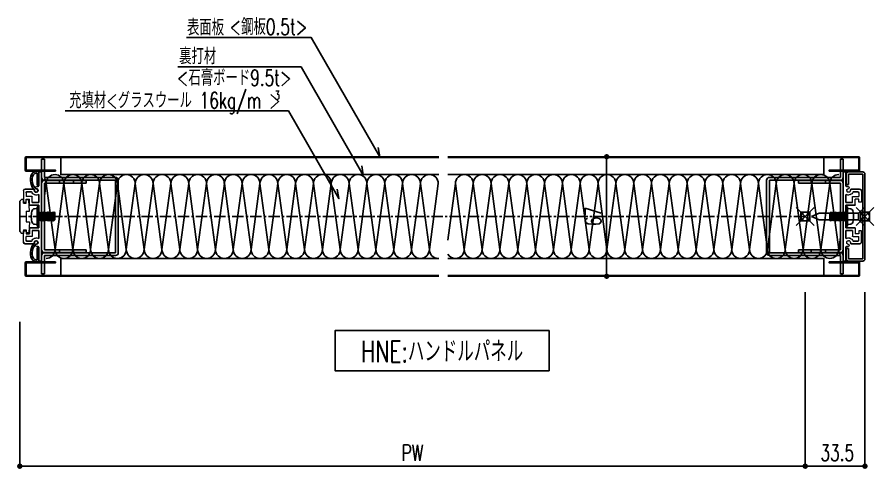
# Model space of a CAD drawing. Extents: x -275225 to 47266, y -41063 to 95295.
# Drawn here: x -222139.5 to -221659, y -16542 to -16288.8 of the extents above; entities that cross this region are included whole.
import ezdxf
from ezdxf.enums import TextEntityAlignment as Align

# ---------------------------------------------------------------- set-up
doc = ezdxf.new("R2010")
doc.units = 0
doc.header["$LTSCALE"] = 0.2
doc.header["$PDMODE"] = 99
doc.header["$PDSIZE"] = 5
doc.linetypes.add('CENTER', pattern=[50.8, 31.75, -6.35, 6.35, -6.35])
for name, color, linetype in [('_P16_製品寸法', 9, 'Continuous'), ('_基準', 1, 'CENTER'), ('_文字', 3, 'Continuous'), ('_製品', 4, 'Continuous'), ('_製品寸法', 9, 'Continuous')]:
    doc.layers.add(name, color=color, linetype=linetype)
doc.layers.add('_ポイント', color=1, linetype='Continuous', plot=False)
doc.styles.add('OKAMURA', font='SIMPLEX.shx', dxfattribs={"width": 0.7, "bigfont": 'BIGFONT.shx'})
doc.dimstyles.new('OKAMURA-003', dxfattribs={"dimscale": 3, "dimtxt": 3, "dimasz": 1, "dimexe": 0, "dimexo": 3, "dimgap": 1, "dimtad": 1, "dimdec": 3, "dimdsep": 46, "dimtxsty": 'OKAMURA', "dimblk1": 'DOT', "dimblk2": 'DOT', "dimsah": 1, "dimcen": 0, "dimclrd": 9, "dimclre": 9, "dimclrt": 3, "dimadec": 0, "dimazin": 0, "dimtfac": 1, "dimtdec": 3, "dimtix": 1, "dimtmove": 2, "dimatfit": 3, "dimldrblk": 'NONE', "dimfxl": 0, "dimtolj": 1, "dimarcsym": 0})

# ---------------------------------------------------------------- blocks, each defined once
blk = doc.blocks.new('P16KONEJI')
at = {"layer": '_製品', "color": 0, "linetype": 'ByBlock'}
for p, q in [((3.3, 9.92), (1.84, 9.79)), ((3.3, 10.84), (3.3, 0)), ((4.3, 10.84), (3.3, 10.84)), ((4.3, 10.84), (4.3, 0)), ((3.3, 7.83), (3.35, 7.92)), ((3.35, 7.92), (3.45, 7.92)), ((3.35, 7.92), (3.75, 2.92)), ((3.45, 7.92), (3.7, 7.49)), ((3.45, 7.92), (3.85, 2.92)), ((3.9, 7.49), (4.15, 7.92)), ((4.15, 7.92), (4.25, 7.92)), ((4.15, 7.92), (4.55, 2.92)), ((4.25, 7.92), (4.5, 7.49)), ((4.25, 7.92), (4.65, 2.92)), ((4.7, 7.49), (4.95, 7.92)), ((4.95, 7.92), (5.35, 2.92)), ((4.95, 7.92), (5.05, 7.92)), ((5.05, 7.92), (5.45, 2.92)), ((5.05, 7.92), (5.3, 7.49)), ((5.5, 7.49), (5.75, 7.92)), ((5.75, 7.92), (5.85, 7.92)), ((5.75, 7.92), (6.15, 2.92)), ((5.85, 7.92), (6.1, 7.49)), ((5.85, 7.92), (6.25, 2.92)), ((6.3, 7.49), (6.55, 7.92)), ((6.55, 7.92), (6.65, 7.92)), ((6.55, 7.92), (6.95, 2.92)), ((6.65, 7.92), (6.9, 7.49)), ((6.65, 7.92), (7.05, 2.92)), ((7.1, 7.49), (7.35, 7.92)), ((7.35, 7.92), (7.45, 7.92)), ((7.35, 7.92), (7.75, 2.92)), ((7.45, 7.92), (7.7, 7.49)), ((7.45, 7.92), (7.85, 2.92)), ((7.9, 7.49), (8.15, 7.92)), ((8.15, 7.92), (8.25, 7.92)), ((8.15, 7.92), (8.55, 2.92)), ((8.25, 7.92), (8.5, 7.49)), ((8.25, 7.92), (8.65, 2.92)), ((8.7, 7.49), (8.95, 7.92)), ((8.95, 7.92), (9.05, 7.92)), ((8.95, 7.92), (9.35, 2.92)), ((9.05, 7.92), (9.3, 7.49)), ((9.05, 7.92), (9.45, 2.92)), ((9.5, 7.49), (9.75, 7.92)), ((9.75, 7.92), (9.85, 7.92)), ((9.75, 7.92), (10.15, 2.92)), ((9.85, 7.92), (10.1, 7.49)), ((9.85, 7.92), (10.25, 2.92)), ((10.3, 7.49), (10.55, 7.92)), ((10.55, 7.92), (10.65, 7.92)), ((10.55, 7.92), (10.95, 2.92)), ((10.65, 7.92), (10.9, 7.49)), ((10.65, 7.92), (11.05, 2.92)), ((11.1, 7.49), (11.35, 7.92)), ((11.35, 7.92), (11.45, 7.92)), ((11.35, 7.92), (11.75, 2.92)), ((11.45, 7.92), (11.7, 7.49)), ((11.45, 7.92), (11.85, 2.92)), ((11.9, 7.49), (12.15, 7.92)), ((12.15, 7.92), (12.25, 7.92)), ((12.15, 7.92), (12.55, 2.92)), ((12.25, 7.92), (12.5, 7.49)), ((12.25, 7.92), (12.65, 2.92)), ((12.7, 7.49), (12.95, 7.92)), ((12.95, 7.92), (13.05, 7.92)), ((12.95, 7.92), (13.3, 3.55)), ((13.05, 7.92), (13.3, 7.49)), ((13.05, 7.92), (13.3, 3.55)), ((13.3, 7.49), (13.3, 3.55)), ((3.3, 0.92), (1.84, 1.05)), ((3.5, 3.35), (3.75, 2.92)), ((3.75, 2.92), (3.85, 2.92)), ((3.85, 2.92), (4.1, 3.35)), ((4.3, 3.35), (4.55, 2.92)), ((4.55, 2.92), (4.65, 2.92)), ((4.65, 2.92), (4.9, 3.35)), ((5.1, 3.35), (5.35, 2.92)), ((5.35, 2.92), (5.45, 2.92)), ((5.45, 2.92), (5.7, 3.35)), ((5.9, 3.35), (6.15, 2.92)), ((6.15, 2.92), (6.25, 2.92)), ((6.25, 2.92), (6.5, 3.35)), ((6.7, 3.35), (6.95, 2.92)), ((6.95, 2.92), (7.05, 2.92)), ((7.05, 2.92), (7.3, 3.35)), ((7.5, 3.35), (7.75, 2.92)), ((7.75, 2.92), (7.85, 2.92)), ((7.85, 2.92), (8.1, 3.35)), ((8.3, 3.35), (8.55, 2.92)), ((8.55, 2.92), (8.65, 2.92)), ((8.65, 2.92), (8.9, 3.35)), ((9.1, 3.35), (9.35, 2.92)), ((9.35, 2.92), (9.45, 2.92)), ((9.45, 2.92), (9.7, 3.35)), ((9.9, 3.35), (10.15, 2.92)), ((10.15, 2.92), (10.25, 2.92)), ((10.25, 2.92), (10.5, 3.35)), ((10.7, 3.35), (10.95, 2.92)), ((10.95, 2.92), (11.05, 2.92)), ((11.05, 2.92), (11.3, 3.35)), ((11.5, 3.35), (11.75, 2.92)), ((11.75, 2.92), (11.85, 2.92)), ((11.85, 2.92), (12.1, 3.35)), ((12.3, 3.35), (12.55, 2.92)), ((12.55, 2.92), (12.65, 2.92)), ((12.65, 2.92), (12.9, 3.35)), ((13.3, 3.55), (12.96, 3.4)), ((4.3, 0), (3.3, 0))]:
    blk.add_line(p, q, dxfattribs=at)
for centre, radius, start, end in [((1.98, 8.2), 1.6, 95, 164.506), ((12, 5.42), 12, 164.506, 195.494), ((3.8, 7.54), 0.115, 210, 330), ((4.6, 7.54), 0.115, 210, 330), ((5.4, 7.54), 0.115, 210, 330), ((6.2, 7.54), 0.115, 210, 330), ((7, 7.54), 0.115, 210, 330), ((7.8, 7.54), 0.115, 210, 330), ((8.6, 7.54), 0.115, 210, 330), ((9.4, 7.54), 0.115, 210, 330), ((10.2, 7.54), 0.115, 210, 330), ((11, 7.54), 0.115, 210, 330), ((11.8, 7.54), 0.115, 210, 330), ((12.6, 7.54), 0.115, 210, 330), ((1.98, 2.64), 1.6, 195.494, 265), ((3.4, 3.3), 0.115, 30, 150), ((4.2, 3.3), 0.115, 30, 150), ((5, 3.3), 0.115, 30, 150), ((5.8, 3.3), 0.115, 30, 150), ((6.6, 3.3), 0.115, 30, 150), ((7.4, 3.3), 0.115, 30, 150), ((8.2, 3.3), 0.115, 30, 150), ((9, 3.3), 0.115, 30, 150), ((9.8, 3.3), 0.115, 30, 150), ((10.6, 3.3), 0.115, 30, 150), ((11.4, 3.3), 0.115, 30, 150), ((12.2, 3.3), 0.115, 30, 150), ((13, 3.3), 0.115, 112.5605, 150)]:
    blk.add_arc(centre, radius, start, end, dxfattribs=at)
blk = doc.blocks.new('P16UGHEISYO')
at = {"layer": '_製品', "color": 0, "linetype": 'ByBlock', "lineweight": 15}
for p, q in [((0, 0), (0, 25.3)), ((1.99, 14.57), (2.12, 14.09)), ((1.99, 14.57), (2.12, 14.09)), ((2.52, 15.49), (3, 15.62)), ((4.05, 14.61), (4.02, 14.73)), ((3.52, 13.69), (3.04, 13.56)), ((3.91, 12.24), (3.43, 12.11)), ((5.2, 7.81), (5.2, 10.95)), ((5.5, 11.25), (8.7, 11.25)), ((6.7, 6.51), (6.7, 9.75)), ((8.7, 9.75), (6.7, 9.75)), ((8.7, 13.34), (8.7, 11.25)), ((8.7, 8), (8.7, 9.75)), ((10.2, 14.34), (10.2, 8)), ((6.7, 3), (7.22, 9.25)), ((6.7, 3), (7.2, 9)), ((7.22, 9.25), (8.7, 9.25)), ((8.7, 7.5), (8.7, 9.25)), ((8.7, 7.5), (8.7, 9)), ((10.2, 8), (8.7, 8)), ((10.2, 7.5), (8.7, 7.5)), ((10.2, 7.5), (8.7, 7.5)), ((10.2, 7.5), (10.2, 9.5)), ((10.2, 9.5), (11.2, 9.5)), ((12.2, 8.5), (11.2, 9.5)), ((6.7, 3), (6.7, 3.04)), ((8.7, 3), (6.7, 3)), ((8.7, 3), (6.7, 3)), ((8.7, 3), (8.7, -3)), ((8.7, 3), (8.7, -3)), ((6.7, -3), (6.7, -3.04)), ((8.7, -3), (6.7, -3)), ((8.7, -3), (6.7, -3)), ((6.7, -3), (7.22, -9.25)), ((5.2, -7.81), (5.2, -10.95)), ((6.7, -6.51), (6.7, -9.75)), ((7.22, -9.25), (8.7, -9.25)), ((8.7, -7.5), (8.7, -9)), ((10.2, -7.5), (8.7, -7.5)), ((8.7, -7.5), (8.7, -9.25)), ((10.2, -7.5), (8.7, -7.5)), ((10.2, -8), (8.7, -8)), ((8.7, -8), (8.7, -9.75)), ((10.2, -7.5), (10.2, -9.5)), ((10.2, -14.34), (10.2, -8)), ((10.2, -9.5), (11.2, -9.5)), ((12.2, -8.5), (11.2, -9.5)), ((1.99, -14.57), (2.12, -14.09)), ((1.99, -14.57), (2.12, -14.09)), ((3.52, -13.69), (3.04, -13.56)), ((3.91, -12.24), (3.43, -12.11)), ((5.5, -11.25), (8.7, -11.25)), ((8.7, -9.75), (6.7, -9.75)), ((8.7, -13.34), (8.7, -11.25)), ((2.52, -15.49), (3, -15.62)), ((4.05, -14.61), (4.02, -14.73))]:
    blk.add_line(p, q, dxfattribs=at)
at = {"layer": '_製品', "color": 0, "linetype": 'ByBlock'}
for p, q in [((0, 24.8), (0, 0.3)), ((0.2, 25), (1.3, 25)), ((1.5, 24.8), (1.5, 17.28)), ((1.5, 19.6), (1.5, 24.5)), ((2.5, 19.6), (2.5, 24.27)), ((1.5, 17.6), (1.5, 22.5)), ((2.5, 17.6), (2.5, 22.27)), ((2.5, 17.6), (1.5, 17.6)), ((2.74, 16.78), (2, 16.78)), ((3.2, 15.61), (4.46, 17.11)), ((3.99, 14.99), (5.22, 16.46)), ((4.21, 15.16), (4.37, 15.26)), ((4.64, 15.34), (9.2, 15.34)), ((1.5, 12.12), (1.5, 7.81)), ((5.65, 13.84), (8.2, 13.84)), ((5.2, 7.81), (1.5, 7.81)), ((1.5, 6.31), (1.5, 0.3)), ((6.5, 6.31), (1.5, 6.31)), ((12.2, 8.5), (12.2, 0)), ((0, 0.3), (0.3, 0)), ((0, 0.3), (0, -0.3)), ((1.5, 0.3), (1.2, 0)), ((0.3, 0), (0, -0.3)), ((0, -24.8), (0, -0.3)), ((0, -24.8), (0, -0.3)), ((0, -24.8), (0, -0.3)), ((1.5, -0.3), (1.2, 0)), ((1.5, -6.31), (1.5, -0.3)), ((12.2, -8.5), (12.2, 0)), ((6.5, -6.31), (1.5, -6.31)), ((1.5, -12.12), (1.5, -7.81)), ((5.2, -7.81), (1.5, -7.81)), ((5.65, -13.84), (8.2, -13.84)), ((1.5, -24.8), (1.5, -17.28)), ((1.5, -17.6), (1.5, -22.5)), ((2.5, -17.6), (1.5, -17.6)), ((2.74, -16.78), (2, -16.78)), ((2.5, -17.6), (2.5, -22.27)), ((3.2, -15.61), (4.46, -17.11)), ((3.99, -14.99), (5.22, -16.46)), ((4.21, -15.16), (4.37, -15.26)), ((4.64, -15.34), (9.2, -15.34)), ((1.5, -19.6), (1.5, -24.5)), ((2.5, -19.6), (2.5, -24.27)), ((0.2, -25), (1.3, -25))]:
    blk.add_line(p, q, dxfattribs=at)
for centre, radius, start, end in [((0.2, 24.8), 0.2, 90, 180), ((1.3, 24.8), 0.2, 0, 90), ((2.5, 24.5), 1, 81.6392, 180), ((2.7, 24.27), 0.2, 62.7619, 180), ((2.03, 21.28), 4.26, 0, 81.6392), ((2.03, 21.28), 3.26, 0, 78.1789), ((-2.68, 20.69), 7.98, 333.3869, 4.2337), ((-3.19, 20.85), 9.49, 332.4392, 2.5963), ((2, 17.28), 0.5, 180, 270), ((3.04, 14.59), 0.98, 85.6271, 18.0889), ((3.12, 15.67), 0.1, 265.6271, 320), ((4.06, 14.93), 0.1, 140, 198.0889), ((4.64, 14.84), 0.5, 90, 122.3373), ((9.2, 14.34), 1, 0, 90), ((8.2, 13.34), 0.5, 0, 90), ((6.5, 6.51), 0.2, 270, 0), ((6.5, -6.51), 0.2, 0, 90), ((3.04, -14.59), 0.98, 341.9111, 274.3729), ((8.2, -13.34), 0.5, 270, 0), ((9.2, -14.34), 1, 270, 0), ((2, -17.28), 0.5, 90, 180), ((3.12, -15.67), 0.1, 40, 94.3729), ((4.06, -14.93), 0.1, 161.9111, 220), ((4.64, -14.84), 0.5, 237.6627, 270), ((-2.68, -20.69), 7.98, 355.7663, 26.6131), ((-3.19, -20.85), 9.49, 357.4037, 27.5608), ((2.03, -21.28), 4.26, 278.3608, 0), ((2.03, -21.28), 3.26, 281.8211, 0), ((0.2, -24.8), 0.2, 180, 270), ((1.3, -24.8), 0.2, 270, 0), ((2.5, -24.5), 1, 180, 278.3608), ((2.7, -24.27), 0.2, 180, 297.2381)]:
    blk.add_arc(centre, radius, start, end, dxfattribs=at)
at = {"layer": '_製品', "color": 0, "linetype": 'ByBlock', "lineweight": 15}
for centre, radius, start, end in [((2.71, 14.77), 0.75, 105, 195), ((2.74, 16.17), 0.607, 295.1761, 90), ((3.33, 14.41), 0.75, 285, 15), ((4.38, 14.83), 0.375, 117.1919, 195), ((1.7, 12.12), 0.2, 62.1819, 180), ((2.84, 14.28), 2.25, 242.1819, 285), ((2.84, 14.28), 0.75, 195, 285), ((3.33, 14.41), 2.25, 285, 341.5906), ((5.5, 10.95), 0.3, 90, 180), ((5.65, 13.64), 0.2, 90, 161.5906), ((1.7, -12.12), 0.2, 180, 297.8181), ((2.84, -14.28), 2.25, 75, 117.8181), ((2.84, -14.28), 0.75, 75, 165), ((3.33, -14.41), 0.75, 345, 75), ((3.33, -14.41), 2.25, 18.4094, 75), ((5.5, -10.95), 0.3, 180, 270), ((5.65, -13.64), 0.2, 198.4094, 270), ((2.71, -14.77), 0.75, 165, 255), ((2.74, -16.17), 0.607, 270, 64.8239), ((4.38, -14.83), 0.375, 165, 242.8081)]:
    blk.add_arc(centre, radius, start, end, dxfattribs=at)
blk = doc.blocks.new('A$C6158021A')
at = {"color": 0, "linetype": 'ByBlock'}
for p, q in [((-13.799999, 32.100011), (-12.200001, 32.100011)), ((-13.799999, 21.900011), (-13.799999, 32.100011)), ((-12.200001, 21.900013), (-12.200001, 32.100011)), ((-55.200001, -20.29999), (-55.200001, 20.300013)), ((-13.801264, 21.900011), (-53.600001, 21.900011)), ((-13.800001, 20.300013), (-53.600001, 20.300013)), ((-53.600001, -20.29999), (-53.600001, 20.300013)), ((-13.800001, 20.250011), (-37.200001, 20.250011)), ((-37.200001, 18.650011), (-37.200001, 20.250011)), ((-30.200001, 18.650011), (-30.200001, 20.250011)), ((-22.200001, 18.650011), (-22.200001, 20.250011)), ((-13.800001, 18.650011), (-37.200001, 18.650011)), ((-13.800001, 18.650011), (-13.800001, -18.649989)), ((-13.800001, -18.649989), (-37.200001, -18.649989)), ((-37.200001, -20.249989), (-37.200001, -18.649989)), ((-30.200001, -18.649988), (-30.200001, -20.249988)), ((-22.200001, -18.649988), (-22.200001, -20.249988)), ((-13.799999, -20.29999), (-53.600001, -20.29999)), ((-13.799999, -21.899989), (-53.600001, -21.899989)), ((-13.800001, -20.249989), (-37.200001, -20.249989)), ((-13.799999, -21.899988), (-13.799999, -32.099988)), ((-12.200001, -21.900013), (-12.200001, -32.100011)), ((-13.799999, -32.099989), (-12.200001, -32.099989))]:
    blk.add_line(p, q, dxfattribs=at)
for centre, start, end in [((-53.600001, 20.300011), 90, 180), ((-13.800001, 21.900013), 270, 0), ((-13.800001, 18.650011), 0, 90), ((-13.800001, -18.649989), 270, 0), ((-53.600001, -20.299988), 180, 270), ((-13.800001, -21.900013), 0, 90)]:
    blk.add_arc(centre, 1.6, start, end, dxfattribs=at)
blk = doc.blocks.new('A$C74EC5A1A')
at = {"layer": '_製品', "color": 0, "linetype": 'ByBlock'}
for p, q in [((0, 10), (0, 8.9)), ((0.2, 10.2), (24.7, 10.2)), ((0.2, 10.2), (24.7, 10.2)), ((0.2, 10.2), (24.7, 10.2)), ((25, 9.9), (24.7, 10.2)), ((25.3, 10.2), (24.7, 10.2)), ((25.3, 10.2), (25, 9.9)), ((49.8, 10.2), (25.3, 10.2)), ((50, 10), (50, 8.9)), ((0.2, 8.7), (7.72, 8.7)), ((5.4, 8.7), (0.5, 8.7)), ((7.4, 8.7), (2.5, 8.7)), ((8.22, 7.46), (8.22, 8.2)), ((9.66, 5.57), (9.66, 1)), ((9.84, 6), (9.74, 5.83)), ((12.88, 8.7), (17.19, 8.7)), ((17.19, 5), (17.19, 8.7)), ((18.69, 8.7), (24.7, 8.7)), ((18.69, 3.7), (18.69, 8.7)), ((24.7, 8.7), (25, 9)), ((25.3, 8.7), (25, 9)), ((31.31, 8.7), (25.3, 8.7)), ((31.31, 3.7), (31.31, 8.7)), ((37.12, 8.7), (32.81, 8.7)), ((32.81, 5), (32.81, 8.7)), ((40.16, 6), (40.26, 5.83)), ((40.34, 5.57), (40.34, 1)), ((41.78, 7.46), (41.78, 8.2)), ((49.8, 8.7), (42.28, 8.7)), ((11.16, 4.55), (11.16, 2)), ((38.84, 4.55), (38.84, 2))]:
    blk.add_line(p, q, dxfattribs=at)
at = {"layer": '_製品', "color": 0, "linetype": 'ByBlock', "lineweight": 15}
for p, q in [((9.51, 7.69), (9.38, 7.2)), ((10.39, 6.15), (10.27, 6.19)), ((10.43, 8.22), (10.91, 8.09)), ((10.43, 8.22), (10.91, 8.09)), ((11.31, 6.68), (11.44, 7.17)), ((12.76, 6.3), (12.89, 6.78)), ((17.19, 5), (14.05, 5)), ((32.81, 5), (35.95, 5)), ((37.24, 6.3), (37.11, 6.78)), ((38.69, 6.68), (38.56, 7.17)), ((39.57, 8.22), (39.09, 8.09)), ((39.57, 8.22), (39.09, 8.09)), ((39.61, 6.15), (39.73, 6.19)), ((40.49, 7.69), (40.62, 7.2)), ((11.66, 1.5), (13.75, 1.5)), ((13.75, 4.7), (13.75, 1.5)), ((18.49, 3.5), (15.25, 3.5)), ((15.25, 1.5), (15.25, 3.5)), ((17, 1.5), (15.25, 1.5)), ((17, 0), (17, 1.5)), ((31.51, 3.5), (34.75, 3.5)), ((33, 0), (33, 1.5)), ((33, 1.5), (34.75, 1.5)), ((34.75, 1.5), (34.75, 3.5)), ((36.25, 4.7), (36.25, 1.5)), ((38.34, 1.5), (36.25, 1.5)), ((10.66, 0), (17, 0)), ((39.34, 0), (33, 0))]:
    blk.add_line(p, q, dxfattribs=at)
at = {"layer": '_製品', "color": 0, "linetype": 'ByBlock'}
for centre, radius, start, end in [((0.2, 10), 0.2, 90, 180), ((49.8, 10), 0.2, 0, 90), ((0.2, 8.9), 0.2, 180, 270), ((7.72, 8.2), 0.5, 0, 90), ((10.16, 5.57), 0.5, 147.6627, 180), ((39.84, 5.57), 0.5, 0, 32.3373), ((42.28, 8.2), 0.5, 90, 180), ((49.8, 8.9), 0.2, 270, 0), ((10.66, 1), 1, 180, 270), ((11.66, 2), 0.5, 180, 270), ((18.49, 3.7), 0.2, 270, 0), ((31.51, 3.7), 0.2, 180, 270), ((38.34, 2), 0.5, 270, 0), ((39.34, 1), 1, 270, 0)]:
    blk.add_arc(centre, radius, start, end, dxfattribs=at)
at = {"layer": '_製品', "color": 0, "linetype": 'ByBlock', "lineweight": 15}
for centre, radius, start, end in [((8.83, 7.46), 0.607, 180, 334.8239), ((10.23, 7.49), 0.75, 75, 165), ((10.17, 5.82), 0.375, 75, 152.8081), ((10.59, 6.88), 0.75, 255, 345), ((10.72, 7.36), 0.75, 345, 75), ((10.59, 6.88), 2.25, 288.4094, 345), ((12.88, 8.5), 0.2, 90, 207.8181), ((10.72, 7.36), 2.25, 345, 27.8181), ((14.05, 4.7), 0.3, 90, 180), ((35.95, 4.7), 0.3, 0, 90), ((39.28, 7.36), 2.25, 152.1819, 195), ((37.12, 8.5), 0.2, 332.1819, 90), ((39.41, 6.88), 2.25, 195, 251.5906), ((39.28, 7.36), 0.75, 105, 195), ((39.41, 6.88), 0.75, 195, 285), ((39.77, 7.49), 0.75, 15, 105), ((39.83, 5.82), 0.375, 27.1919, 105), ((41.17, 7.46), 0.607, 205.1761, 0), ((11.36, 4.55), 0.2, 108.4094, 180), ((38.64, 4.55), 0.2, 0, 71.5906)]:
    blk.add_arc(centre, radius, start, end, dxfattribs=at)
blk = doc.blocks.new('A$C7A8C021E')
at = {"color": 0, "linetype": 'ByBlock'}
for p, q in [((1.2, 10.5), (7, 10.5)), ((7, 9.3), (7, 10.5)), ((48.8, 10.5), (43, 10.5)), ((43, 9.3), (43, 10.5)), ((0, 9.3), (0, 1.2)), ((1.2, 1.2), (1.2, 9.3)), ((1.2, 9.3), (7, 9.3)), ((48.8, 9.3), (43, 9.3)), ((48.8, 1.2), (48.8, 9.3)), ((50, 9.3), (50, 1.2)), ((48.8, 1.2), (1.2, 1.2)), ((48.8, 0), (1.2, 0))]:
    blk.add_line(p, q, dxfattribs=at)
for centre, start, end in [((1.2, 9.3), 90, 180), ((48.8, 9.3), 0, 90), ((1.2, 1.2), 180, 270), ((48.8, 1.2), 270, 0)]:
    blk.add_arc(centre, 1.2, start, end, dxfattribs=at)
blk = doc.blocks.new('A$C693A4085')
for p, q in [((-1.78, 25.71), (0, 30)), ((1.78, 25.71), (0, 30)), ((-1.78, 25.71), (-1.78, 3.56)), ((1.78, 3.56), (1.78, 25.71)), ((-5, 0.33), (-1.78, 3.56)), ((-5, 0.33), (-5, 0)), ((-5, 0), (5, 0)), ((-1.78, 3.56), (1.78, 3.56)), ((5, 0.33), (1.78, 3.56)), ((5, 0.33), (5, 0))]:
    blk.add_line(p, q)
blk = doc.blocks.new('P16_BASE_SS_WIN_HALF')
at = {"color": 6, "linetype": 'ByBlock', "ltscale": 0.5}
blk.add_line((-13.26, 18.5), (-18.26, -18.5), dxfattribs=at)
at = {"color": 0, "linetype": 'ByBlock', "ltscale": 0.5}
for q in [(-19.2, -11.54), (-18.26, -18.5)]:
    blk.add_line((-18.26, -18.5), q, dxfattribs=at)
at = {"color": 6, "linetype": 'ByBlock', "ltscale": 0.5}
for points in [[(-18.26, -18.5), (-18.26, -18.5, 0.414214), (-13.26, -23.5), (-13.26, -23.5, 0.414214), (-8.26, -18.5), (-8.26, -18.5), (-13.26, 18.5), (-13.26, 18.5, -0.414214), (-8.26, 23.5), (-8.26, 23.5, -0.414214), (-3.26, 18.5), (-3.26, 18.5), (-8.26, -18.5)], [(-8.26, -18.5), (-8.26, -18.5, 0.414214), (-3.26, -23.5), (-3.26, -23.5, 0.414214), (1.74, -18.5), (1.74, -18.5), (-3.26, 18.5), (-3.26, 18.5, -0.414214), (1.74, 23.5), (1.74, 23.5, -0.414214), (6.74, 18.5), (6.74, 18.5), (1.74, -18.5)], [(1.74, -18.5), (1.74, -18.5, 0.414214), (6.74, -23.5), (6.74, -23.5, 0.414214), (11.74, -18.5), (11.74, -18.5), (6.74, 18.5), (6.74, 18.5, -0.414214), (11.74, 23.5), (11.74, 23.5, -0.414214), (16.74, 18.5), (16.74, 18.5), (11.74, -18.5)], [(11.74, -18.5), (11.74, -18.5, 0.414214), (16.74, -23.5), (16.74, -23.5, 0.414214), (21.74, -18.5), (21.74, -18.5), (16.74, 18.5), (16.74, 18.5, -0.414214), (21.74, 23.5), (21.74, 23.5, -0.414214), (26.74, 18.5), (26.74, 18.5), (21.74, -18.5)], [(21.74, -18.5), (21.74, -18.5, 0.414214), (26.74, -23.5), (26.74, -23.5, 0.414214), (31.74, -18.5), (31.74, -18.5), (26.74, 18.5), (26.74, 18.5, -0.414214), (31.74, 23.5), (31.74, 23.5, -0.414214), (36.74, 18.5), (36.74, 18.5), (31.74, -18.5)], [(31.74, -18.5), (31.74, -18.5, 0.414214), (36.74, -23.5), (36.74, -23.5, 0.414214), (41.74, -18.5), (41.74, -18.5), (36.74, 18.5), (36.74, 18.5, -0.414214), (41.74, 23.5), (41.74, 23.5, -0.414214), (46.74, 18.5), (46.74, 18.5), (41.74, -18.5)], [(41.74, -18.5), (41.74, -18.5, 0.414214), (46.74, -23.5), (46.74, -23.5, 0.414214), (51.74, -18.5), (51.74, -18.5), (46.74, 18.5), (46.74, 18.5, -0.414214), (51.74, 23.5), (51.74, 23.5, -0.414214), (56.74, 18.5), (56.74, 18.5), (51.74, -18.5)], [(51.74, -18.5), (51.74, -18.5, 0.414214), (56.74, -23.5), (56.74, -23.5, 0.414214), (61.74, -18.5), (61.74, -18.5), (56.74, 18.5), (56.74, 18.5, -0.414214), (61.74, 23.5), (61.74, 23.5, -0.414214), (66.74, 18.5), (66.74, 18.5), (61.74, -18.5)], [(61.74, -18.5), (61.74, -18.5, 0.414214), (66.74, -23.5), (66.74, -23.5, 0.414214), (71.74, -18.5), (71.74, -18.5), (66.74, 18.5), (66.74, 18.5, -0.414214), (71.74, 23.5), (71.74, 23.5, -0.414214), (76.74, 18.5), (76.74, 18.5), (71.74, -18.5)], [(71.74, -18.5), (71.74, -18.5, 0.414214), (76.74, -23.5), (76.74, -23.5, 0.414214), (81.74, -18.5), (81.74, -18.5), (76.74, 18.5), (76.74, 18.5, -0.414214), (81.74, 23.5), (81.74, 23.5, -0.414214), (86.74, 18.5), (86.74, 18.5), (81.74, -18.5)], [(81.7, -18.5), (81.7, -18.5, 0.414214), (86.7, -23.5), (86.7, -23.5, 0.414214), (91.7, -18.5), (91.7, -18.5), (86.7, 18.5), (86.7, 18.5, -0.414214), (91.7, 23.5), (91.7, 23.5, -0.414214), (96.7, 18.5), (96.7, 18.5), (91.7, -18.5)], [(91.7, -18.5), (91.7, -18.5, 0.414214), (96.7, -23.5), (96.7, -23.5, 0.414214), (101.7, -18.5), (101.7, -18.5), (96.7, 18.5), (96.7, 18.5, -0.414214), (101.7, 23.5), (101.7, 23.5, -0.414214), (106.7, 18.5), (106.7, 18.5), (101.7, -18.5)], [(101.7, -18.5), (101.7, -18.5, 0.414214), (106.7, -23.5), (106.7, -23.5, 0.414214), (111.7, -18.5), (111.7, -18.5), (106.7, 18.5), (106.7, 18.5, -0.414214), (111.7, 23.5), (111.7, 23.5, -0.414214), (116.7, 18.5), (116.7, 18.5), (111.7, -18.5)], [(111.7, -18.5), (111.7, -18.5, 0.414214), (116.7, -23.5), (116.7, -23.5, 0.414214), (121.7, -18.5), (121.7, -18.5), (116.7, 18.5), (116.7, 18.5, -0.414214), (121.7, 23.5), (121.7, 23.5, -0.414214), (126.7, 18.5), (126.7, 18.5), (121.7, -18.5)], [(121.7, -18.5), (121.7, -18.5, 0.414214), (126.7, -23.5), (126.7, -23.5, 0.414214), (131.7, -18.5), (131.7, -18.5), (126.7, 18.5), (126.7, 18.5, -0.414214), (131.7, 23.5), (131.7, 23.5, -0.414214), (136.7, 18.5), (136.7, 18.5), (131.7, -18.5)], [(131.7, -18.5), (131.7, -18.5, 0.414214), (136.7, -23.5), (136.7, -23.5, 0.414214), (141.7, -18.5), (141.7, -18.5), (136.7, 18.5), (136.7, 18.5, -0.414214), (141.7, 23.5), (141.7, 23.5, -0.414214), (146.7, 18.5), (146.7, 18.5), (141.7, -18.5)], [(141.7, -18.5), (141.7, -18.5, 0.414214), (146.7, -23.5), (146.7, -23.5, 0.414214), (151.7, -18.5), (151.7, -18.5), (146.7, 18.5), (146.7, 18.5, -0.414214), (151.7, 23.5), (151.7, 23.5, -0.414214), (156.7, 18.5), (156.7, 18.5), (151.7, -18.5)], [(151.7, -18.5), (151.7, -18.5, 0.414214), (156.7, -23.5), (156.7, -23.5, 0.414214), (161.7, -18.5), (161.7, -18.5), (156.7, 18.5), (156.7, 18.5, -0.414214), (161.7, 23.5), (161.7, 23.5, -0.414214), (166.7, 18.5), (166.7, 18.5), (161.7, -18.5)], [(161.7, -18.5), (161.7, -18.5, 0.414214), (166.7, -23.5), (166.7, -23.5, 0.414214), (171.7, -18.5), (171.7, -18.5), (166.7, 18.5), (166.7, 18.5, -0.414214), (171.7, 23.5), (171.7, 23.5, -0.414214), (176.7, 18.5), (176.7, 18.5), (171.7, -18.5)], [(171.7, -18.5), (171.7, -18.5, 0.414214), (176.7, -23.5), (176.7, -23.5, 0.414214), (181.7, -18.5), (181.7, -18.5), (176.7, 18.5), (176.7, 18.5, -0.414214), (181.7, 23.5), (181.7, 23.5, -0.414214), (186.7, 18.5), (186.7, 18.5), (181.7, -18.5)], [(181.7, -18.5), (181.7, -18.5, 0.414214), (186.7, -23.5), (186.7, -23.5, 0.414214), (191.7, -18.5), (191.7, -18.5), (186.7, 18.5), (186.7, 18.5, -0.414214), (191.7, 23.5), (191.7, 23.5, -0.414214), (196.7, 18.5), (196.7, 18.5), (191.7, -18.5)], [(191.7, -18.5), (191.7, -18.5, 0.414214), (196.7, -23.5), (196.7, -23.5, 0.264518), (201, -21.06, 0.264518)]]:
    blk.add_lwpolyline(points, format="xyb", dxfattribs=at)
blk.add_lwpolyline([(201, -13.3), (196.7, 18.5), (196.7, 18.5)], dxfattribs=at)
blk.add_arc((-18.26, 18.5), 5, 0, 90, dxfattribs=at)
at = {"color": 0, "linetype": 'ByBlock', "ltscale": 0.5}
blk.add_arc((-23.26, -18.5), 5, 324.284, 0, dxfattribs=at)
at = {"layer": '_ポイント'}
blk.add_point((-33, 0), dxfattribs=at)
at = {"layer": '_製品'}
for points in [[(201, 33.5), (-29.5, 33.5, 0.414214), (-30, 33), (-30, 26, 0.414214), (-29.5, 25.5), (-13, 25.5), (-13, 26), (-29.5, 26), (-29.5, 33), (201, 33)], [(201, -33.5), (-29.5, -33.5, -0.414214), (-30, -33), (-30, -26, -0.414214), (-29.5, -25.5), (-13, -25.5), (-13, -26), (-29.5, -26), (-29.5, -33), (201, -33)]]:
    blk.add_lwpolyline(points, format="xyb", dxfattribs=at)
for points in [[(-10, 33), (-10, 23.5), (201, 23.5)], [(-10, -33), (-10, -23.5), (201, -23.5)]]:
    blk.add_lwpolyline(points, dxfattribs=at)
at = {"color": 6, "xscale": -1, "rotation": 180}
blk.add_blockref('P16KONEJI', (-26.6, 5.42), dxfattribs=at)
at = {"layer": '_製品'}
for name, p, rotation in [('A$C6158021A', (-33, 0), 180), ('A$C7A8C021E', (-33, 25), 270), ('A$C74EC5A1A', (-31, 25), 270), ('A$C693A4085', (-33, 0), 270)]:
    blk.add_blockref(name, p, dxfattribs=dict(at, rotation=rotation))
blk = doc.blocks.new('_DOT')
at = {"color": 0, "linetype": 'ByBlock'}
blk.add_line((-0.5, 0), (-1, 0), dxfattribs=at)
at = {"color": 0, "linetype": 'ByBlock', "const_width": 0.5}
blk.add_lwpolyline([(-0.25, 0, 1), (0.25, 0, 1)], format="xyb", close=True, dxfattribs=at)
blk = doc.blocks.new('*D806')
at = {"layer": '_製品寸法', "color": 9, "lineweight": -2, "transparency": 16777216}
for p, q in [((0, -42.5), (0, -140)), ((-440.5, -59), (-440.5, -140)), ((-437.5, -140), (-3, -140))]:
    blk.add_line(p, q, dxfattribs=at)
at = {"layer": 'Defpoints', "color": 0, "transparency": 16777216}
for p in [(0, -33.5), (-440.5, -50), (0, -140)]:
    blk.add_point(p, dxfattribs=at)
at = {"layer": '_製品寸法', "color": 9, "lineweight": -2, "transparency": 16777216, "xscale": 3, "yscale": 3, "zscale": 3, "rotation": 180}
blk.add_blockref('_DOT', (-440.5, -140), dxfattribs=at)
at = {"layer": '_製品寸法', "color": 9, "lineweight": -2, "transparency": 16777216, "xscale": 3, "yscale": 3, "zscale": 3}
blk.add_blockref('_DOT', (0, -140), dxfattribs=at)
at = {"layer": '_製品寸法', "color": 3, "transparency": 16777216, "insert": (-220.25, -132.5), "char_height": 9, "attachment_point": 5, "style": 'OKAMURA'}
blk.add_mtext('\\A1;PW', dxfattribs=at)
blk = doc.blocks.new('_None')
blk = doc.blocks.new('*D807')
at = {"layer": '_製品寸法', "color": 9, "lineweight": -2, "transparency": 16777216}
for p, q in [((33.5, -42.46), (33.5, -140)), ((0, -61.5), (0, -140)), ((3, -140), (30.5, -140))]:
    blk.add_line(p, q, dxfattribs=at)
at = {"layer": 'Defpoints', "color": 0, "transparency": 16777216}
for p in [(33.5, -33.46), (0, -52.5), (33.5, -140)]:
    blk.add_point(p, dxfattribs=at)
at = {"layer": '_製品寸法', "color": 9, "lineweight": -2, "transparency": 16777216, "xscale": 3, "yscale": 3, "zscale": 3, "rotation": 180}
blk.add_blockref('_DOT', (0, -140), dxfattribs=at)
at = {"layer": '_製品寸法', "color": 9, "lineweight": -2, "transparency": 16777216, "xscale": 3, "yscale": 3, "zscale": 3}
blk.add_blockref('_DOT', (33.5, -140), dxfattribs=at)
at = {"layer": '_製品寸法', "color": 3, "transparency": 16777216, "insert": (17.97, -132.5), "char_height": 9, "attachment_point": 5, "style": 'OKAMURA'}
blk.add_mtext('\\A1;33.5', dxfattribs=at)
blk = doc.blocks.new('*D808')
at = {"layer": '_製品寸法', "color": 9, "lineweight": -2, "transparency": 16777216}
for p, q in [((-120.36, 33.5), (-111.36, 33.5)), ((-111.36, -30.5), (-111.36, 30.5)), ((-120.36, -33.5), (-111.36, -33.5))]:
    blk.add_line(p, q, dxfattribs=at)
at = {"layer": 'Defpoints', "color": 0, "transparency": 16777216}
for p in [(-111.36, 33.5), (-111.36, 33.5), (-111.36, -33.5)]:
    blk.add_point(p, dxfattribs=at)
at = {"layer": '_製品寸法', "color": 9, "lineweight": -2, "transparency": 16777216, "xscale": 3, "yscale": 3, "zscale": 3}
for p, rotation in [((-111.36, 33.5), 90), ((-111.36, -33.5), 270)]:
    blk.add_blockref('_DOT', p, dxfattribs=dict(at, rotation=rotation))
at = {"layer": '_製品寸法', "color": 3, "transparency": 16777216, "insert": (-118.86, 0), "char_height": 9, "attachment_point": 5, "rotation": 90, "style": 'OKAMURA'}
blk.add_mtext('\\A1;67', dxfattribs=at)
blk = doc.blocks.new('*U805')
at = {"color": 0, "linetype": 'ByBlock', "ltscale": 0.5}
for q in [(-426.7011, 11.5411), (-425.7607, 18.5)]:
    blk.add_line((-425.7607, 18.5), q, dxfattribs=at)
at = {"color": 6, "linetype": 'ByBlock', "ltscale": 0.5}
blk.add_line((-420.7607, -18.5), (-425.7607, 18.5), dxfattribs=at)
for points in [[(-425.7607, 18.5), (-425.7607, 18.5, -0.41421356), (-420.7607, 23.5), (-420.7607, 23.5, -0.41421356), (-415.7607, 18.5), (-415.7607, 18.5), (-420.7607, -18.5), (-420.7607, -18.5, 0.41421356), (-415.7607, -23.5), (-415.7607, -23.5, 0.41421356), (-410.7607, -18.5), (-410.7607, -18.5), (-415.7607, 18.5)], [(-415.7607, 18.5), (-415.7607, 18.5, -0.41421356), (-410.7607, 23.5), (-410.7607, 23.5, -0.41421356), (-405.7607, 18.5), (-405.7607, 18.5), (-410.7607, -18.5), (-410.7607, -18.5, 0.41421356), (-405.7607, -23.5), (-405.7607, -23.5, 0.41421356), (-400.7607, -18.5), (-400.7607, -18.5), (-405.7607, 18.5)], [(-405.7607, 18.5), (-405.7607, 18.5, -0.41421356), (-400.7607, 23.5), (-400.7607, 23.5, -0.41421356), (-395.7607, 18.5), (-395.7607, 18.5), (-400.7607, -18.5), (-400.7607, -18.5, 0.41421356), (-395.7607, -23.5), (-395.7607, -23.5, 0.41421356), (-390.7607, -18.5), (-390.7607, -18.5), (-395.7607, 18.5)], [(-395.7607, 18.5), (-395.7607, 18.5, -0.41421356), (-390.7607, 23.5), (-390.7607, 23.5, -0.41421356), (-385.7607, 18.5), (-385.7607, 18.5), (-390.7607, -18.5), (-390.7607, -18.5, 0.41421356), (-385.7607, -23.5), (-385.7607, -23.5, 0.41421356), (-380.7607, -18.5), (-380.7607, -18.5), (-385.7607, 18.5)], [(-385.7607, 18.5), (-385.7607, 18.5, -0.41421356), (-380.7607, 23.5), (-380.7607, 23.5, -0.41421356), (-375.7607, 18.5), (-375.7607, 18.5), (-380.7607, -18.5), (-380.7607, -18.5, 0.41421356), (-375.7607, -23.5), (-375.7607, -23.5, 0.41421356), (-370.7607, -18.5), (-370.7607, -18.5), (-375.7607, 18.5)], [(-375.7607, 18.5), (-375.7607, 18.5, -0.41421356), (-370.7607, 23.5), (-370.7607, 23.5, -0.41421356), (-365.7607, 18.5), (-365.7607, 18.5), (-370.7607, -18.5), (-370.7607, -18.5, 0.41421356), (-365.7607, -23.5), (-365.7607, -23.5, 0.41421356), (-360.7607, -18.5), (-360.7607, -18.5), (-365.7607, 18.5)], [(-365.7607, 18.5), (-365.7607, 18.5, -0.41421356), (-360.7607, 23.5), (-360.7607, 23.5, -0.41421356), (-355.7607, 18.5), (-355.7607, 18.5), (-360.7607, -18.5), (-360.7607, -18.5, 0.41421356), (-355.7607, -23.5), (-355.7607, -23.5, 0.41421356), (-350.7607, -18.5), (-350.7607, -18.5), (-355.7607, 18.5)], [(-355.7607, 18.5), (-355.7607, 18.5, -0.41421356), (-350.7607, 23.5), (-350.7607, 23.5, -0.41421356), (-345.7607, 18.5), (-345.7607, 18.5), (-350.7607, -18.5), (-350.7607, -18.5, 0.41421356), (-345.7607, -23.5), (-345.7607, -23.5, 0.41421356), (-340.7607, -18.5), (-340.7607, -18.5), (-345.7607, 18.5)], [(-345.7607, 18.5), (-345.7607, 18.5, -0.41421356), (-340.7607, 23.5), (-340.7607, 23.5, -0.41421356), (-335.7607, 18.5), (-335.7607, 18.5), (-340.7607, -18.5), (-340.7607, -18.5, 0.41421356), (-335.7607, -23.5), (-335.7607, -23.5, 0.41421356), (-330.7607, -18.5), (-330.7607, -18.5), (-335.7607, 18.5)], [(-335.7607, 18.5), (-335.7607, 18.5, -0.41421356), (-330.7607, 23.5), (-330.7607, 23.5, -0.41421356), (-325.7607, 18.5), (-325.7607, 18.5), (-330.7607, -18.5), (-330.7607, -18.5, 0.41421356), (-325.7607, -23.5), (-325.7607, -23.5, 0.41421356), (-320.7607, -18.5), (-320.7607, -18.5), (-325.7607, 18.5)], [(-325.7989, 18.5), (-325.7989, 18.5, -0.41421356), (-320.7989, 23.5), (-320.7989, 23.5, -0.41421356), (-315.7989, 18.5), (-315.7989, 18.5), (-320.7989, -18.5), (-320.7989, -18.5, 0.41421356), (-315.7989, -23.5), (-315.7989, -23.5, 0.41421356), (-310.7989, -18.5), (-310.7989, -18.5), (-315.7989, 18.5)], [(-315.7989, 18.5), (-315.7989, 18.5, -0.41421356), (-310.7989, 23.5), (-310.7989, 23.5, -0.41421356), (-305.7989, 18.5), (-305.7989, 18.5), (-310.7989, -18.5), (-310.7989, -18.5, 0.41421356), (-305.7989, -23.5), (-305.7989, -23.5, 0.41421356), (-300.7989, -18.5), (-300.7989, -18.5), (-305.7989, 18.5)], [(-305.7989, 18.5), (-305.7989, 18.5, -0.41421356), (-300.7989, 23.5), (-300.7989, 23.5, -0.41421356), (-295.7989, 18.5), (-295.7989, 18.5), (-300.7989, -18.5), (-300.7989, -18.5, 0.41421356), (-295.7989, -23.5), (-295.7989, -23.5, 0.41421356), (-290.7989, -18.5), (-290.7989, -18.5), (-295.7989, 18.5)], [(-295.7989, 18.5), (-295.7989, 18.5, -0.41421356), (-290.7989, 23.5), (-290.7989, 23.5, -0.41421356), (-285.7989, 18.5), (-285.7989, 18.5), (-290.7989, -18.5), (-290.7989, -18.5, 0.41421356), (-285.7989, -23.5), (-285.7989, -23.5, 0.41421356), (-280.7989, -18.5), (-280.7989, -18.5), (-285.7989, 18.5)], [(-285.7989, 18.5), (-285.7989, 18.5, -0.41421356), (-280.7989, 23.5), (-280.7989, 23.5, -0.41421356), (-275.7989, 18.5), (-275.7989, 18.5), (-280.7989, -18.5), (-280.7989, -18.5, 0.41421356), (-275.7989, -23.5), (-275.7989, -23.5, 0.41421356), (-270.7989, -18.5), (-270.7989, -18.5), (-275.7989, 18.5)], [(-275.7989, 18.5), (-275.7989, 18.5, -0.41421356), (-270.7989, 23.5), (-270.7989, 23.5, -0.41421356), (-265.7989, 18.5), (-265.7989, 18.5), (-270.7989, -18.5), (-270.7989, -18.5, 0.41421356), (-265.7989, -23.5), (-265.7989, -23.5, 0.41421356), (-260.7989, -18.5), (-260.7989, -18.5), (-265.7989, 18.5)], [(-265.7989, 18.5), (-265.7989, 18.5, -0.41421356), (-260.7989, 23.5), (-260.7989, 23.5, -0.41421356), (-255.7989, 18.5), (-255.7989, 18.5), (-260.7989, -18.5), (-260.7989, -18.5, 0.41421356), (-255.7989, -23.5), (-255.7989, -23.5, 0.41421356), (-250.7989, -18.5), (-250.7989, -18.5), (-255.7989, 18.5)], [(-255.7989, 18.5), (-255.7989, 18.5, -0.41421356), (-250.7989, 23.5), (-250.7989, 23.5, -0.41421356), (-245.7989, 18.5), (-245.7989, 18.5), (-250.7989, -18.5), (-250.7989, -18.5, 0.41421356), (-245.7989, -23.5), (-245.7989, -23.5, 0.41421356), (-240.7989, -18.5), (-240.7989, -18.5), (-245.7989, 18.5)], [(-245.7989, 18.5), (-245.7989, 18.5, -0.41421356), (-240.7989, 23.5), (-240.7989, 23.5, -0.41421356), (-235.7989, 18.5), (-235.7989, 18.5), (-240.7989, -18.5), (-240.7989, -18.5, 0.41421356), (-235.7989, -23.5), (-235.7989, -23.5, 0.41421356), (-230.7989, -18.5), (-230.7989, -18.5), (-235.7989, 18.5)], [(-235.7989, 18.5), (-235.7989, 18.5, -0.41421356), (-230.7989, 23.5), (-230.7989, 23.5, -0.41421356), (-225.7989, 18.5), (-225.7989, 18.5), (-230.7989, -18.5), (-230.7989, -18.5, 0.41421356), (-225.7989, -23.5), (-225.7989, -23.5, 0.41421356), (-220.7989, -18.5), (-220.7989, -18.5), (-225.7989, 18.5)], [(-225.7989, 18.5), (-225.7989, 18.5, -0.41421356), (-220.7989, 23.5), (-220.7989, 23.5, -0.41421356), (-215.7989, 18.5), (-215.7989, 18.5), (-220.7989, -18.5), (-220.7989, -18.5, 0.41421356), (-215.7989, -23.5), (-215.7989, -23.5, 0.41421356), (-210.7989, -18.5), (-210.7989, -18.5), (-215.7989, 18.5)], [(-215.7989, 18.5), (-215.7989, 18.5, -0.41421356), (-210.7989, 23.5), (-210.7989, 23.5, -0.41421356), (-205.7989, 18.5), (-205.7989, 18.5), (-210.7989, -18.5), (-210.7989, -18.5, 0.41421356), (-205.7989, -23.5), (-205.7989, -23.5, 0.01495334), (-205.5, -23.4911, 0.01495334)]]:
    blk.add_lwpolyline(points, format="xyb", dxfattribs=at)
at = {"color": 0, "linetype": 'ByBlock', "ltscale": 0.5}
blk.add_arc((-430.7607, 18.5), 5, 0, 35.715989, dxfattribs=at)
at = {"color": 6, "linetype": 'ByBlock', "ltscale": 0.5}
blk.add_arc((-425.7607, -18.5), 5, 270, 0, dxfattribs=at)
at = {"layer": '_ポイント'}
blk.add_point((0, 0), dxfattribs=at)
at = {"layer": '_基準'}
blk.add_line((-0.064, 0), (-440.5011, 0), dxfattribs=at)
at = {"layer": '_文字', "color": 9}
for points in [[(-239.4982, 38.7401), (-238.5743, 33.5), (-277.0073, 100.3269), (-347.0725, 100.3269)], [(-248.762, 28.4394), (-247.838, 23.1994), (-282.7756, 83.9768), (-351.875, 83.9768)], [(-262.4279, 15.2816), (-261.5041, 10.042), (-289.8611, 59.2225), (-415.0974, 59.2225)]]:
    blk.add_lwpolyline(points, dxfattribs=at)
blk.add_lwpolyline([(-143.6597, -86.5), (-143.6597, -64), (-263.6597, -64), (-263.6597, -86.5)], close=True, dxfattribs=at)
at = {"layer": '_製品'}
for points in [[(-205.5, 33.5), (-437.0011, 33.5, 0.41421356), (-437.5011, 33), (-437.5011, 26, 0.41421356), (-437.0011, 25.5), (-420.5011, 25.5), (-420.5011, 26), (-437.0011, 26), (-437.0011, 33), (-205.5, 33)], [(-205.5, -33.5), (-437.0011, -33.5, -0.41421356), (-437.5011, -33), (-437.5011, -26, -0.41421356), (-437.0011, -25.5), (-420.5011, -25.5), (-420.5011, -26), (-437.0011, -26), (-437.0011, -33), (-205.5, -33)]]:
    blk.add_lwpolyline(points, format="xyb", dxfattribs=at)
for points in [[(-417.5011, 33), (-417.5011, 23.5), (-205.5, 23.5)], [(-417.5011, -33), (-417.5011, -23.5), (-205.5, -23.5)]]:
    blk.add_lwpolyline(points, dxfattribs=at)
at = {"xscale": -1}
blk.add_blockref('P16_BASE_SS_WIN_HALF', (0.5, 0), dxfattribs=at)
at = {"color": 6}
blk.add_blockref('P16KONEJI', (-434.1011, -5.4204), dxfattribs=at)
at = {"layer": '_製品', "xscale": -1}
for name, p in [('A$C6158021A', (-440.5011, 0)), ('P16UGHEISYO', (-428.3011, 0))]:
    blk.add_blockref(name, p, dxfattribs=at)
at = {"layer": '_文字', "style": 'OKAMURA', "width": 0.7}
for s, height, p in [('表面板', 9, (-346.7279, 101.5322)), ('<鋼板0.5t> ', 9, (-322.8345, 101.8387)), ('裏打材 ', 9, (-351.1312, 85.3642)), ('<石膏ボード9.5t> ', 9, (-352.4262, 73.2913)), ('充填材<グラスウール 16kg/m > ', 9, (-412.812, 60.6377)), ('3', 5, (-297.6837, 65.5102))]:
    blk.add_text(s, height=height, dxfattribs=at).set_placement(p)
blk.add_text('HNE:ハンドルパネル', height=12, dxfattribs=at).set_placement((-203.6597, -75.25), align=Align.MIDDLE)
at = {"layer": '_製品寸法'}
dim = blk.add_linear_dim(base=(-111.3567, 33.5), p1=(-111.3567, -33.5), p2=(-111.3567, 33.5), angle=270, dimstyle='OKAMURA-003', dxfattribs=at)
dim.commit()
dim.dimension.update_dxf_attribs({"geometry": '*D808', "text_midpoint": (-118.8567, 0)})
dim = blk.add_linear_dim(base=(-0.0023, -140), p1=(-440.5011, -50), p2=(-0.0023, -33.4994), text='PW', dimstyle='OKAMURA-003', dxfattribs=at)
dim.commit()
dim.dimension.update_dxf_attribs({"geometry": '*D806', "text_midpoint": (-220.2517, -132.5)})
dim = blk.add_linear_dim(base=(33.4977, -140), p1=(-0.0023, -52.5), p2=(33.4977, -33.457), text='33.5', dimstyle='OKAMURA-003', override={"dimtad": 3, "dimtmove": 1}, dxfattribs=at)
dim.commit()
dim.dimension.update_dxf_attribs({"geometry": '*D807', "text_midpoint": (17.9724, -140), "dimtype": 160})

msp = doc.modelspace()

# ---------------------------------------------------------------- block references
at = {"layer": '_P16_製品寸法'}
msp.add_blockref('*U805', (-221697.5487, -16400.5317), dxfattribs=at)

doc.saveas('drawing.dxf')
